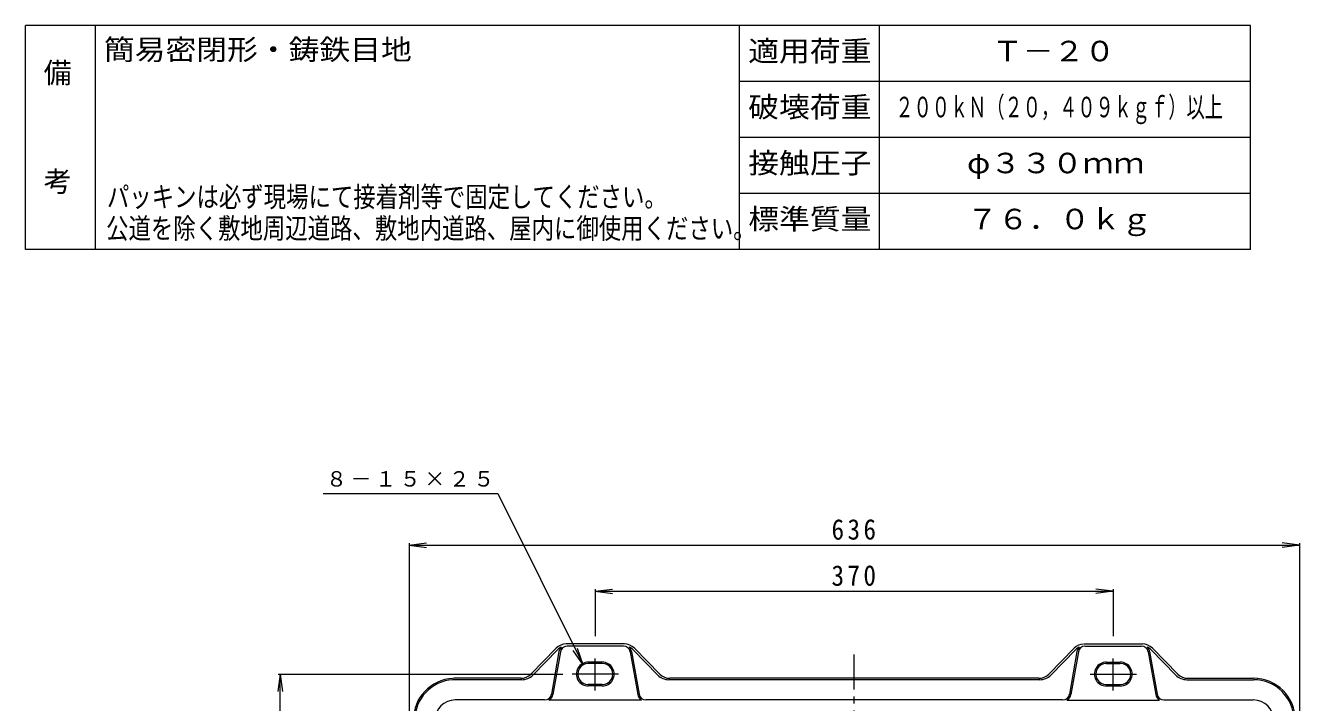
# Model space of a CAD drawing. Units: millimetres, scale not verified. Extents: x -960 to 890, y -688 to 698.
# Drawn here: x -960 to -50, y 215 to 698 of the extents above; entities that cross this region are included whole.
import ezdxf
from ezdxf.enums import TextEntityAlignment as Align

# ---------------------------------------------------------------- set-up
doc = ezdxf.new("R2010")
doc.units = ezdxf.units.MM
doc.header["$LTSCALE"] = 5
doc.linetypes.add('CHAIN1', pattern=[8, 5, -1, 1, -1])
doc.linetypes.add('CHAIN2', pattern=[12, 9, -1, 1, -1])
for name, color, linetype, lineweight in [('0-1_躯体', 2, 'Continuous', 9), ('0-2_仕上', 7, 'Continuous', 9), ('0-4_その他', 7, 'Continuous', 9), ('F-0_F-0ﾚｲﾔ', 7, 'Continuous', 9)]:
    doc.layers.add(name, color=color, linetype=linetype, lineweight=lineweight)
doc.layers.add('F-4_F-4ﾚｲﾔ', color=2, linetype='Continuous')
doc.styles.add('ＭＳ ゴシック', font='')
doc.styles.get('ＭＳ ゴシック').set_extended_font_data('MS Gothic')

msp = doc.modelspace()

# ---------------------------------------------------------------- linework, layer by layer
at = {"layer": '0-1_躯体'}
for p, q in [((-532.193, 256.557), (-573.788, 256.557)), ((-532.944, 255.057), (-573.037, 255.057)), ((-203.788, 256.557), (-162.193, 256.557)), ((-203.037, 255.057), (-162.944, 255.057)), ((-580.931, 253.555), (-599.05, 235.059)), ((-579.86, 252.505), (-597.635, 234.359)), ((-578.947, 251.091), (-584.267, 220.695)), ((-577.962, 250.919), (-583.281, 220.523)), ((-528.019, 250.919), (-522.7, 220.523)), ((-527.034, 251.091), (-521.715, 220.695)), ((-526.121, 252.505), (-508.346, 234.359)), ((-525.05, 253.555), (-506.932, 235.059)), ((-210.932, 253.555), (-229.05, 235.059)), ((-209.86, 252.505), (-227.635, 234.359)), ((-208.947, 251.091), (-214.266, 220.695)), ((-207.962, 250.919), (-213.281, 220.523)), ((-158.019, 250.919), (-152.7, 220.523)), ((-157.034, 251.091), (-151.715, 220.695)), ((-156.121, 252.505), (-138.346, 234.359)), ((-155.05, 253.555), (-136.931, 235.059)), ((-547.991, 243.557), (-557.99, 243.557)), ((-547.991, 242.557), (-557.99, 242.557)), ((-187.991, 243.557), (-177.991, 243.557)), ((-187.991, 242.557), (-177.991, 242.557)), ((-605.493, 231.057), (-653.008, 231.057)), ((-606.193, 232.057), (-653, 232.057)), ((-547.991, 227.557), (-557.99, 227.557)), ((-235.493, 231.057), (-500.488, 231.057)), ((-236.193, 232.057), (-499.788, 232.057)), ((-187.991, 227.557), (-177.991, 227.557)), ((-130.488, 231.057), (-82.973, 231.057)), ((-129.788, 232.057), (-82.981, 232.057)), ((-547.991, 226.557), (-557.99, 226.557)), ((-187.991, 226.557), (-177.991, 226.557)), ((-589.191, 216.557), (-652.991, 216.557)), ((-519.887, 216.418), (-586.094, 216.418)), ((-219.192, 216.557), (-516.79, 216.557)), ((-216.094, 216.418), (-149.887, 216.418)), ((-146.79, 216.557), (-82.991, 216.557))]:
    msp.add_line(p, q, dxfattribs=at)
at = {"layer": '0-1_躯体', "linetype": 'CHAIN2'}
for p, q in [((-552.991, 223.414), (-552.991, 246.26)), ((-182.991, 223.414), (-182.991, 246.26)), ((-536.441, 235.057), (-569.447, 235.057)), ((-199.54, 235.057), (-166.534, 235.057))]:
    msp.add_line(p, q, dxfattribs=at)
at = {"layer": '0-1_躯体'}
for centre, radius, start, end in [((-573.788, 246.557), 10, 90, 135.59065), ((-573.037, 250.057), 5, 95.22597, 170.07375), ((-532.944, 250.057), 5, 9.92624, 90), ((-532.193, 246.557), 10, 44.40933, 90), ((-203.788, 246.557), 10, 92.3633, 135.59065), ((-203.037, 250.057), 5, 92.3633, 170.07375), ((-162.944, 250.057), 5, 9.92624, 89.99998), ((-162.193, 246.557), 10, 44.40933, 90), ((-573.788, 246.557), 8.5, 114.1577, 135.59065), ((-573.037, 250.057), 6, 134.82484, 170.07375), ((-532.193, 246.557), 8.5, 44.40933, 65.84229), ((-532.944, 250.057), 6, 9.92624, 45.17514), ((-203.788, 246.557), 8.5, 114.1577, 135.59065), ((-203.037, 250.057), 6, 134.82484, 170.07375), ((-162.193, 246.557), 8.5, 44.40933, 65.84229), ((-162.944, 250.057), 6, 9.92624, 45.17514), ((-557.991, 235.057), 8.5, 89.99887, 270.00111), ((-557.991, 235.057), 7.5, 89.99879, 270.00119), ((-547.991, 235.057), 8.5, 269.99998, 90), ((-547.991, 235.057), 7.5, 269.99998, 90), ((-187.991, 235.057), 8.5, 89.99998, 270), ((-187.991, 235.057), 7.5, 89.99998, 270), ((-177.99, 235.057), 8.5, 269.99887, 90.00111), ((-177.99, 235.057), 7.5, 269.99879, 90.00119), ((-652.991, 202.057), 30, 93.44339, 179.96198), ((-652.991, 202.057), 29, 93.44339, 179.99998), ((-652.859, 197.569), 34.488, 90.23448, 93.21421), ((-653.38, 214.902), 16.159, 88.68077, 94.80044), ((-606.193, 242.057), 10, 270, 315.59065), ((-605.493, 242.057), 11, 270, 315.59065), ((-500.488, 242.057), 11, 224.40933, 270), ((-499.788, 242.057), 10, 224.40933, 270), ((-236.193, 242.057), 10, 270, 315.59065), ((-235.493, 242.057), 11, 270, 315.59065), ((-130.488, 242.057), 11, 224.40933, 270), ((-129.788, 242.057), 10, 224.40933, 270), ((-82.981, 217.557), 14.5, 89.96555, 89.99997), ((-82.991, 202.057), 29, 0, 89.96556), ((-82.991, 202.057), 30, 0.03801, 89.96556), ((-589.191, 221.557), 5, 270, 350.07375), ((-589.191, 221.557), 6, 301.08128, 350.07375), ((-516.79, 221.557), 6, 189.92624, 238.9187), ((-516.79, 221.557), 5, 189.92624, 270), ((-219.192, 221.557), 5, 270, 350.07375), ((-219.192, 221.557), 6, 301.08128, 350.07375), ((-146.79, 221.557), 6, 189.92624, 238.9187), ((-146.79, 221.557), 5, 189.92624, 269.99998), ((-652.991, 202.057), 14.5, 90, 180), ((-82.991, 202.057), 14.5, 0, 90)]:
    msp.add_arc(centre, radius, start, end, dxfattribs=at)
at = {"layer": '0-2_仕上', "color": 3, "linetype": 'CHAIN1'}
msp.add_line((-367.991, -415.943), (-367.991, 250.057), dxfattribs=at)
at = {"layer": '0-4_その他'}
for p, q in [((-747.393, 364.14), (-622.517, 364.14)), ((-685.99, 327.147), (-673.597, 328.779)), ((-685.99, 328.647), (-685.99, 123.81)), ((-49.99, 328.647), (-49.99, 123.81)), ((-685.99, 327.147), (-673.597, 325.516)), ((-49.99, 327.147), (-62.384, 325.516)), ((-552.991, 294.183), (-540.598, 295.815)), ((-552.991, 295.683), (-552.991, 262.127)), ((-552.991, 294.183), (-540.598, 292.552)), ((-552.991, 294.183), (-182.991, 294.183)), ((-182.991, 294.183), (-195.384, 295.815)), ((-182.991, 294.183), (-195.384, 292.552)), ((-182.991, 295.683), (-182.991, 262.127)), ((-561.741, 241.552), (-565.784, 253.38)), ((-778.081, 235.057), (-779.712, 222.664)), ((-779.581, 235.057), (-576.083, 235.057)), ((-778.081, 235.057), (-776.449, 222.664)), ((-778.081, -400.943), (-778.081, 235.057))]:
    msp.add_line(p, q, dxfattribs=at)
for points in [[(-622.517, 364.14), (-561.741, 241.552), (-568.707, 251.931)], [(-685.99, 327.147), (-49.99, 327.147), (-62.384, 328.779)]]:
    msp.add_lwpolyline(points, dxfattribs=at)
at = {"layer": 'F-0_F-0ﾚｲﾔ'}
for p, q in [((-85, 698.446), (-960, 698.446)), ((-960, 538.446), (-960, 698.446)), ((-910, 538.446), (-910, 698.446)), ((-450, 538.446), (-450, 698.446)), ((-350, 538.446), (-350, 698.446)), ((-85, 538.446), (-85, 698.446)), ((-85, 658.446), (-450, 658.446)), ((-85, 618.446), (-450, 618.446)), ((-85, 578.446), (-450, 578.446)), ((-85, 538.446), (-960, 538.446))]:
    msp.add_line(p, q, dxfattribs=at)

# ---------------------------------------------------------------- texts
at = {"layer": '0-4_その他', "insert": (-745.351, 368.84), "char_height": 11, "attachment_point": 7, "style": 'ＭＳ ゴシック'}
msp.add_mtext('\\T1.17;８－１５×２５', dxfattribs=at)
at = {"layer": '0-4_その他', "color": 2, "char_height": 14.66, "attachment_point": 7, "style": 'ＭＳ ゴシック'}
for s, insert, rotation in [('\\T1.27;\\W0.9;636', (-384.248, 330.859), 0.135), ('\\T1.27;\\W0.9;370', (-384.253, 297.867), 0.232)]:
    msp.add_mtext(s, dxfattribs=dict(at, insert=insert, rotation=rotation))
at = {"layer": 'F-4_F-4ﾚｲﾔ', "style": 'ＭＳ ゴシック'}
for s, width, p in [('簡易密閉形・鋳鉄目地', 1.1, (-903.999, 669.518)), ('適用荷重', 1.1, (-443.75, 668.446)), ('Ｔ－２０', 1.1, (-269.625, 668.446)), ('破壊荷重', 1.1, (-443.75, 628.446)), ('２００ｋＮ（２０，４０９ｋｇｆ）以上', 0.65, (-338.657, 628.446)), ('接触圧子', 1.1, (-443.75, 588.446)), ('φ３３０ｍｍ', 1.1, (-287.5, 588.446)), ('パッキンは必ず現場にて接着剤等で固定してください。', 0.8, (-901.837, 564.333)), ('標準質量', 1.1, (-443.75, 548.446)), ('７６．０ｋｇ', 1.1, (-287.5, 548.446)), ('公道を除く敷地周辺道路、敷地内道路、屋内に御使用ください。', 0.8, (-902.425, 541.787))]:
    msp.add_text(s, height=14.66, dxfattribs=dict(at, width=width)).set_placement(p, align=Align.BOTTOM_LEFT)
for s, p in [('備', (-947.038, 652.926)), ('考', (-947.038, 575.304))]:
    msp.add_text(s, height=14.66, dxfattribs=at).set_placement(p, align=Align.BOTTOM_LEFT)

doc.saveas('drawing.dxf')
